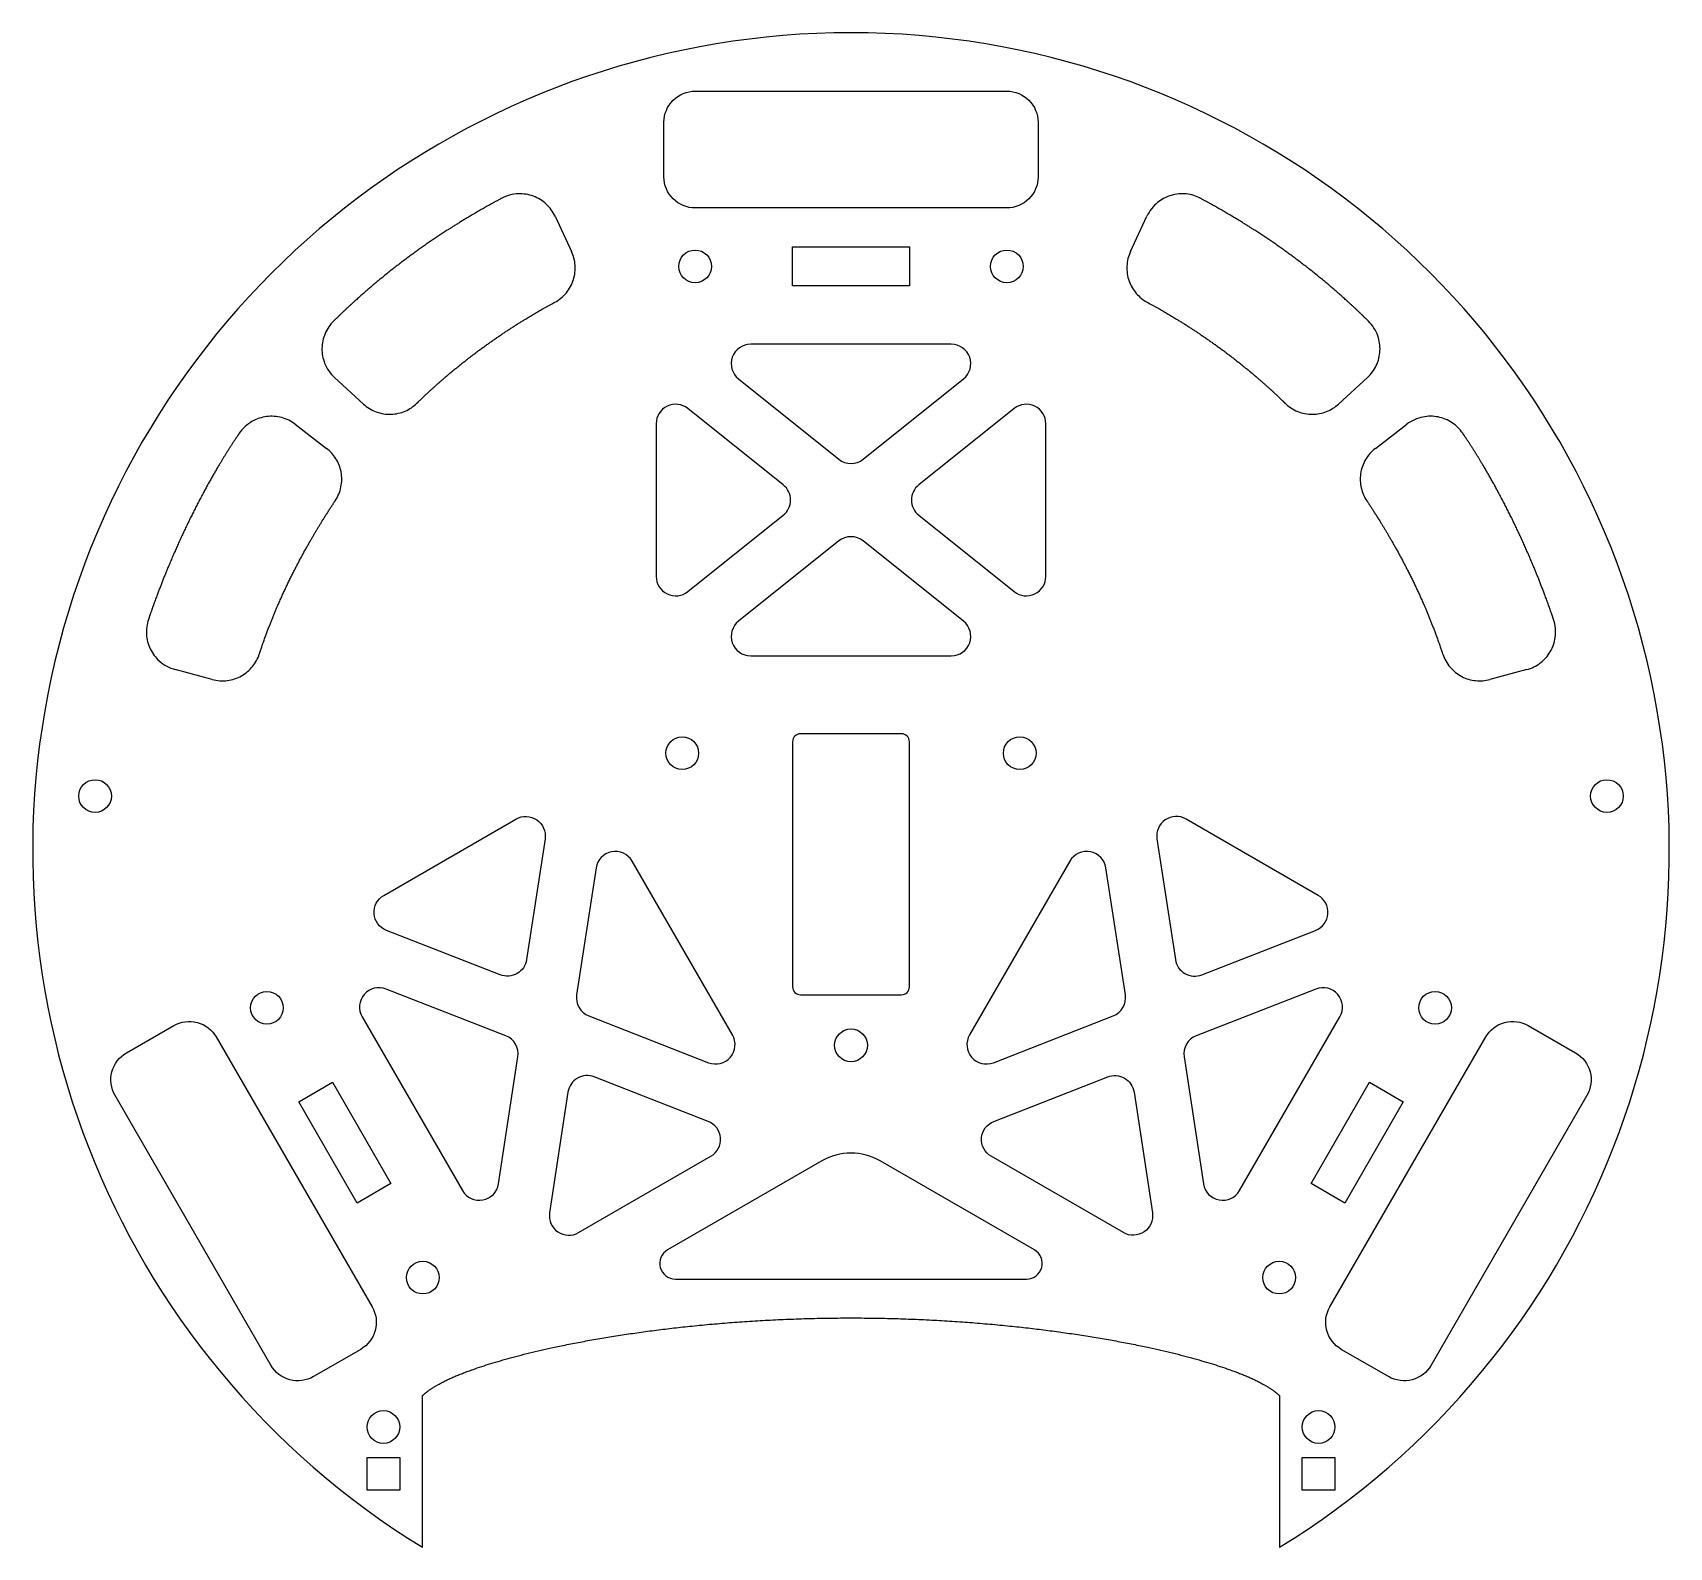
# Model space of a CAD drawing. Header units: millimetres. Extents: x -105 to 105, y -89 to 105.
import ezdxf

# ---------------------------------------------------------------- set-up
doc = ezdxf.new("R2010")
doc.units = ezdxf.units.MM
doc.layers.get('0').update_dxf_attribs({"linetype": 'CONTINUOUS'})

msp = doc.modelspace()

# ---------------------------------------------------------------- linework, layer by layer
for p, q in [((-37.97, 81.44), (-35.86, 76.91)), ((35.86, 76.91), (37.97, 81.44)), ((-62.57, 57.33), (-66.26, 60.72)), ((66.26, 60.72), (62.57, 57.33)), ((-71.32, 54.73), (-67.3, 51.64)), ((67.3, 51.64), (71.32, 54.73)), ((-81.97, 21.96), (-86.71, 23.23)), ((86.71, 23.23), (81.97, 21.96)), ((-55, -89.44), (-55, -70)), ((55, -70), (55, -89.44))]:
    msp.add_line(p, q)
for points in [[(20, 82.5), (-20, 82.5, -0.414214), (-24, 86.5), (-24, 93.5, -0.414214), (-20, 97.5), (20, 97.5, -0.414214), (24, 93.5), (24, 86.5, -0.414214)], [(14.43, 60.55, 0.708958), (12.87, 65), (-12.87, 65, 0.708958), (-14.43, 60.55), (-1.56, 50.25, 0.350781), (1.56, 50.25)], [(-25, 35.2, 0.62888), (-20.94, 33.25), (-8.69, 43.05, 0.480625), (-8.69, 46.95), (-20.94, 56.75, 0.62888), (-25, 54.8)], [(8.69, 46.95, 0.480625), (8.69, 43.05), (20.94, 33.25, 0.62888), (25, 35.2), (25, 54.8, 0.62888), (20.94, 56.75)], [(-14.43, 29.45, 0.708958), (-12.87, 25), (12.87, 25, 0.708958), (14.43, 29.45), (1.56, 39.75, 0.350781), (-1.56, 39.75)], [(-6.5, 15, 0.414214), (-7.5, 14), (-7.5, -17.5, 0.414214), (-6.5, -18.5), (6.5, -18.5, 0.414214), (7.5, -17.5), (7.5, 14, 0.414214), (6.5, 15)], [(-45.01, -15.95), (-59.62, -10.24, -0.62888), (-59.96, -5.75), (-42.99, 4.05, -0.62888), (-39.26, 1.51), (-41.63, -14, -0.480625)], [(41.63, -14, 0.480625), (45.01, -15.95), (59.62, -10.24, 0.62888), (59.96, -5.75), (42.99, 4.05, 0.62888), (39.26, 1.51)], [(-18.29, -27.23, 0.708958), (-15.21, -23.65), (-28.09, -1.35, 0.708958), (-32.72, -2.23), (-35.21, -18.52, 0.350781), (-33.64, -21.23)], [(32.72, -2.23, 0.708958), (28.09, -1.35), (15.21, -23.65, 0.708958), (18.29, -27.23), (33.64, -21.23, 0.350781), (35.21, -18.52)], [(-59.65, -17.77, 0.708958), (-62.73, -21.35), (-49.86, -43.65, 0.708958), (-45.22, -42.77), (-42.74, -26.48, 0.350781), (-44.3, -23.77)], [(45.22, -42.77, 0.708958), (49.86, -43.65), (62.73, -21.35, 0.708958), (59.65, -17.77), (44.3, -23.77, 0.350781), (42.74, -26.48)], [(-81.45, -23.93), (-61.45, -58.57, -0.414214), (-62.91, -64.03), (-68.97, -67.53, -0.414214), (-74.44, -66.07), (-94.44, -31.43, -0.414214), (-92.97, -25.97), (-86.91, -22.47, -0.414214)], [(61.45, -58.57), (81.45, -23.93, -0.414214), (86.91, -22.47), (92.97, -25.97, -0.414214), (94.44, -31.43), (74.44, -66.07, -0.414214), (68.97, -67.53), (62.91, -64.03, -0.414214)], [(-32.94, -29.05, 0.480625), (-36.32, -31), (-38.68, -46.51, 0.62888), (-34.96, -49.05), (-17.99, -39.25, 0.62888), (-18.33, -34.76)], [(36.32, -31), (38.68, -46.51, -0.62888), (34.96, -49.05), (17.99, -39.25, -0.62888), (18.33, -34.76), (32.94, -29.05, -0.480625)], [(-23.54, -51.27, 0.767327), (-22.54, -55), (22.54, -55, 0.767327), (23.54, -51.27), (3.75, -39.84, 0.267949), (-3.75, -39.84)]]:
    msp.add_lwpolyline(points, format="xyb", close=True)
for points in [[(7.5, 77.5), (7.5, 72.5), (-7.5, 72.5), (-7.5, 77.5)], [(-59.04, -42.75), (-63.37, -45.25), (-70.87, -32.25), (-66.54, -29.75)], [(66.54, -29.75), (70.87, -32.25), (63.37, -45.25), (59.04, -42.75)], [(-57.9, -77.9), (-57.9, -82.1), (-62.1, -82.1), (-62.1, -77.9)], [(62.1, -77.9), (62.1, -82.1), (57.9, -82.1), (57.9, -77.9)]]:
    msp.add_lwpolyline(points, close=True)
for centre in [(-20, 75), (20, 75), (-21.65, 12.5), (21.65, 12.5), (-97, 7), (97, 7), (-74.95, -20.18), (74.95, -20.18), (0, -25), (-54.95, -54.82), (54.95, -54.82), (-60, -74), (60, -74)]:
    msp.add_circle(centre, 2.1)
msp.add_arc((0, 0), 105, -58.4119, 238.4119)
for points, degree, knots in [([(-37.97, 81.44), (-38.25, 82.03), (-38.64, 82.56), (-39.59, 83.44), (-40.15, 83.78), (-41.37, 84.24), (-42.02, 84.34), (-43.06, 84.31), (-43.44, 84.25), (-44.18, 84.05), (-44.54, 83.91), (-44.87, 83.73)], 3, [0, 0, 0, 0, 0.1953222, 0.1953222, 0.3906445, 0.3906445, 0.5859667, 0.5859667, 0.7010042, 0.7010042, 0.8160416, 0.8160416, 0.8160416, 0.8160416]), ([(44.87, 83.73), (44.3, 84.03), (43.67, 84.23), (42.38, 84.36), (41.72, 84.3), (40.47, 83.94), (39.89, 83.63), (39.08, 82.99), (38.81, 82.71), (38.34, 82.11), (38.14, 81.78), (37.97, 81.44)], 3, [0, 0, 0, 0, 0.1953222, 0.1953222, 0.3906445, 0.3906445, 0.5859667, 0.5859667, 0.7010042, 0.7010042, 0.8160416, 0.8160416, 0.8160416, 0.8160416]), ([(-44.87, 83.73), (-45.06, 83.62), (-46.39, 82.9), (-48.89, 81.49), (-52.58, 79.24), (-56.84, 76.31), (-61.02, 72.97), (-64.04, 70.25), (-65.85, 68.51), (-66.4, 67.97)], 5, [0.1670071, 0.1670071, 0.1670071, 0.1670071, 0.1670071, 0.1670071, 0.2, 0.4, 0.6, 0.8, 0.8862897, 0.8862897, 0.8862897, 0.8862897, 0.8862897, 0.8862897]), ([(66.4, 67.97), (65.85, 68.51), (64.04, 70.25), (61.02, 72.97), (56.84, 76.31), (52.58, 79.24), (48.89, 81.49), (46.39, 82.9), (45.06, 83.62), (44.87, 83.73)], 5, [-0.8862897, -0.8862897, -0.8862897, -0.8862897, -0.8862897, -0.8862897, -0.8, -0.6, -0.4, -0.2, -0.1670071, -0.1670071, -0.1670071, -0.1670071, -0.1670071, -0.1670071]), ([(-38.02, 70.39), (-37.45, 70.7), (-36.94, 71.12), (-36.11, 72.12), (-35.8, 72.7), (-35.43, 73.91), (-35.36, 74.53), (-35.45, 75.75), (-35.6, 76.35), (-35.86, 76.91)], 3, [0, 0, 0, 0, 0.1953222, 0.1953222, 0.3906445, 0.3906445, 0.5746074, 0.5746074, 0.7585704, 0.7585704, 0.7585704, 0.7585704]), ([(35.86, 76.91), (35.59, 76.32), (35.43, 75.68), (35.37, 74.38), (35.46, 73.73), (35.89, 72.54), (36.2, 72), (37, 71.07), (37.48, 70.68), (38.02, 70.39)], 3, [0, 0, 0, 0, 0.1953222, 0.1953222, 0.3906445, 0.3906445, 0.5746074, 0.5746074, 0.7585704, 0.7585704, 0.7585704, 0.7585704]), ([(-55.7, 57.44), (-55.39, 57.74), (-54.12, 58.96), (-51.89, 60.98), (-48.7, 63.61), (-45.22, 66.1), (-41.95, 68.18), (-39.6, 69.53), (-38.28, 70.25), (-38.02, 70.39)], 5, [-0.86379, -0.86379, -0.86379, -0.86379, -0.86379, -0.86379, -0.8, -0.6, -0.4, -0.2, -0.1522659, -0.1522659, -0.1522659, -0.1522659, -0.1522659, -0.1522659]), ([(38.02, 70.39), (38.28, 70.25), (39.6, 69.53), (41.95, 68.18), (45.22, 66.1), (48.7, 63.61), (51.89, 60.98), (54.12, 58.96), (55.39, 57.74), (55.7, 57.44)], 5, [0.1522659, 0.1522659, 0.1522659, 0.1522659, 0.1522659, 0.1522659, 0.2, 0.4, 0.6, 0.8, 0.86379, 0.86379, 0.86379, 0.86379, 0.86379, 0.86379]), ([(-66.4, 67.97), (-66.86, 67.51), (-67.23, 66.97), (-67.74, 65.77), (-67.88, 65.13), (-67.89, 63.82), (-67.78, 63.18), (-67.4, 62.22), (-67.22, 61.89), (-66.79, 61.26), (-66.54, 60.98), (-66.26, 60.72)], 3, [0, 0, 0, 0, 0.1953222, 0.1953222, 0.3906445, 0.3906445, 0.5859667, 0.5859667, 0.6994378, 0.6994378, 0.8129089, 0.8129089, 0.8129089, 0.8129089]), ([(66.26, 60.72), (66.74, 61.16), (67.13, 61.69), (67.69, 62.87), (67.85, 63.51), (67.91, 64.81), (67.82, 65.46), (67.48, 66.43), (67.31, 66.77), (66.9, 67.41), (66.67, 67.7), (66.4, 67.97)], 3, [0, 0, 0, 0, 0.1953222, 0.1953222, 0.3906445, 0.3906445, 0.5859667, 0.5859667, 0.6994378, 0.6994378, 0.8129089, 0.8129089, 0.8129089, 0.8129089]), ([(-62.57, 57.33), (-62.09, 56.89), (-61.53, 56.55), (-60.3, 56.1), (-59.65, 56), (-58.39, 56.04), (-57.78, 56.18), (-56.65, 56.66), (-56.14, 57.01), (-55.7, 57.44)], 3, [0, 0, 0, 0, 0.1953222, 0.1953222, 0.3906445, 0.3906445, 0.5750552, 0.5750552, 0.759466, 0.759466, 0.759466, 0.759466]), ([(55.7, 57.44), (56.16, 56.98), (56.72, 56.62), (57.92, 56.14), (58.57, 56.01), (59.83, 56.02), (60.44, 56.14), (61.59, 56.59), (62.11, 56.92), (62.57, 57.33)], 3, [0, 0, 0, 0, 0.1953222, 0.1953222, 0.3906445, 0.3906445, 0.5750552, 0.5750552, 0.759466, 0.759466, 0.759466, 0.759466]), ([(-71.32, 54.73), (-71.84, 55.12), (-72.43, 55.41), (-73.68, 55.76), (-74.34, 55.8), (-75.63, 55.64), (-76.26, 55.43), (-77.16, 54.93), (-77.47, 54.7), (-78.03, 54.18), (-78.29, 53.89), (-78.5, 53.57)], 3, [0, 0, 0, 0, 0.1953222, 0.1953222, 0.3906445, 0.3906445, 0.5859667, 0.5859667, 0.7011858, 0.7011858, 0.8164049, 0.8164049, 0.8164049, 0.8164049]), ([(78.5, 53.57), (78.14, 54.11), (77.67, 54.57), (76.58, 55.29), (75.97, 55.54), (74.7, 55.79), (74.04, 55.79), (73.02, 55.59), (72.66, 55.47), (71.96, 55.16), (71.63, 54.96), (71.32, 54.73)], 3, [0, 0, 0, 0, 0.1953222, 0.1953222, 0.3906445, 0.3906445, 0.5859667, 0.5859667, 0.7011858, 0.7011858, 0.8164049, 0.8164049, 0.8164049, 0.8164049]), ([(-78.5, 53.57), (-78.67, 53.32), (-79.6, 51.94), (-81.24, 49.35), (-83.49, 45.42), (-85.82, 40.73), (-87.86, 35.98), (-89.2, 32.42), (-89.95, 30.27), (-90.15, 29.68)], 5, [0.1565244, 0.1565244, 0.1565244, 0.1565244, 0.1565244, 0.1565244, 0.2, 0.4, 0.6, 0.8, 0.8751859, 0.8751859, 0.8751859, 0.8751859, 0.8751859, 0.8751859]), ([(90.15, 29.68), (89.95, 30.27), (89.2, 32.42), (87.86, 35.98), (85.82, 40.73), (83.49, 45.42), (81.24, 49.35), (79.6, 51.94), (78.67, 53.32), (78.5, 53.57)], 5, [-0.8751859, -0.8751859, -0.8751859, -0.8751859, -0.8751859, -0.8751859, -0.8, -0.6, -0.4, -0.2, -0.1565244, -0.1565244, -0.1565244, -0.1565244, -0.1565244, -0.1565244]), ([(-66.19, 44.89), (-65.83, 45.43), (-65.58, 46.04), (-65.32, 47.32), (-65.31, 47.97), (-65.55, 49.21), (-65.77, 49.78), (-66.41, 50.82), (-66.82, 51.27), (-67.3, 51.64)], 3, [0, 0, 0, 0, 0.1953222, 0.1953222, 0.3906445, 0.3906445, 0.573038, 0.573038, 0.7554316, 0.7554316, 0.7554316, 0.7554316]), ([(67.3, 51.64), (66.78, 51.25), (66.35, 50.75), (65.7, 49.63), (65.48, 49.01), (65.31, 47.76), (65.34, 47.15), (65.61, 45.96), (65.85, 45.4), (66.19, 44.89)], 3, [0, 0, 0, 0, 0.1953222, 0.1953222, 0.3906445, 0.3906445, 0.573038, 0.573038, 0.7554316, 0.7554316, 0.7554316, 0.7554316]), ([(-75.93, 25.23), (-75.74, 25.79), (-75.07, 27.76), (-73.85, 30.96), (-71.98, 35.1), (-69.95, 38.89), (-68.11, 41.95), (-66.88, 43.87), (-66.24, 44.83), (-66.19, 44.89)], 5, [-0.8792629, -0.8792629, -0.8792629, -0.8792629, -0.8792629, -0.8792629, -0.8, -0.6, -0.4, -0.2, -0.184742, -0.184742, -0.184742, -0.184742, -0.184742, -0.184742]), ([(66.19, 44.89), (66.24, 44.83), (66.88, 43.87), (68.11, 41.95), (69.95, 38.89), (71.98, 35.1), (73.85, 30.96), (75.07, 27.76), (75.74, 25.79), (75.93, 25.23)], 5, [0.184742, 0.184742, 0.184742, 0.184742, 0.184742, 0.184742, 0.2, 0.4, 0.6, 0.8, 0.8792629, 0.8792629, 0.8792629, 0.8792629, 0.8792629, 0.8792629]), ([(-90.15, 29.68), (-90.36, 29.06), (-90.45, 28.41), (-90.37, 27.11), (-90.2, 26.48), (-89.64, 25.3), (-89.24, 24.78), (-88.47, 24.08), (-88.15, 23.85), (-87.46, 23.48), (-87.09, 23.34), (-86.71, 23.23)], 3, [0, 0, 0, 0, 0.1953222, 0.1953222, 0.3906445, 0.3906445, 0.5859667, 0.5859667, 0.7034989, 0.7034989, 0.8210311, 0.8210311, 0.8210311, 0.8210311]), ([(86.71, 23.23), (87.34, 23.4), (87.93, 23.69), (88.97, 24.48), (89.4, 24.97), (90.06, 26.1), (90.28, 26.72), (90.42, 27.75), (90.43, 28.14), (90.36, 28.92), (90.28, 29.31), (90.15, 29.68)], 3, [0, 0, 0, 0, 0.1953222, 0.1953222, 0.3906445, 0.3906445, 0.5859667, 0.5859667, 0.7034989, 0.7034989, 0.8210311, 0.8210311, 0.8210311, 0.8210311]), ([(-81.97, 21.96), (-81.34, 21.8), (-80.68, 21.75), (-79.39, 21.92), (-78.77, 22.12), (-77.67, 22.75), (-77.2, 23.15), (-76.42, 24.1), (-76.12, 24.64), (-75.93, 25.23)], 3, [0, 0, 0, 0, 0.1953222, 0.1953222, 0.3906445, 0.3906445, 0.5749, 0.5749, 0.7591556, 0.7591556, 0.7591556, 0.7591556]), ([(75.93, 25.23), (76.13, 24.61), (76.45, 24.04), (77.3, 23.05), (77.82, 22.64), (78.94, 22.06), (79.54, 21.89), (80.76, 21.76), (81.38, 21.8), (81.97, 21.96)], 3, [0, 0, 0, 0, 0.1953222, 0.1953222, 0.3906445, 0.3906445, 0.5749, 0.5749, 0.7591556, 0.7591556, 0.7591556, 0.7591556])]:
    msp.add_open_spline(points, degree=degree, knots=knots)
msp.add_open_spline([(-55, -70), (-54.46, -69.46), (-52.95, -68.36), (-49.42, -66.69), (-42.3, -64.47), (-30.13, -62.02), (-15.65, -60.32), (0, -59.69), (15.65, -60.32), (30.13, -62.02), (42.3, -64.47), (49.42, -66.69), (52.95, -68.36), (54.46, -69.46), (55, -70)], degree=5)

doc.saveas('drawing.dxf')
